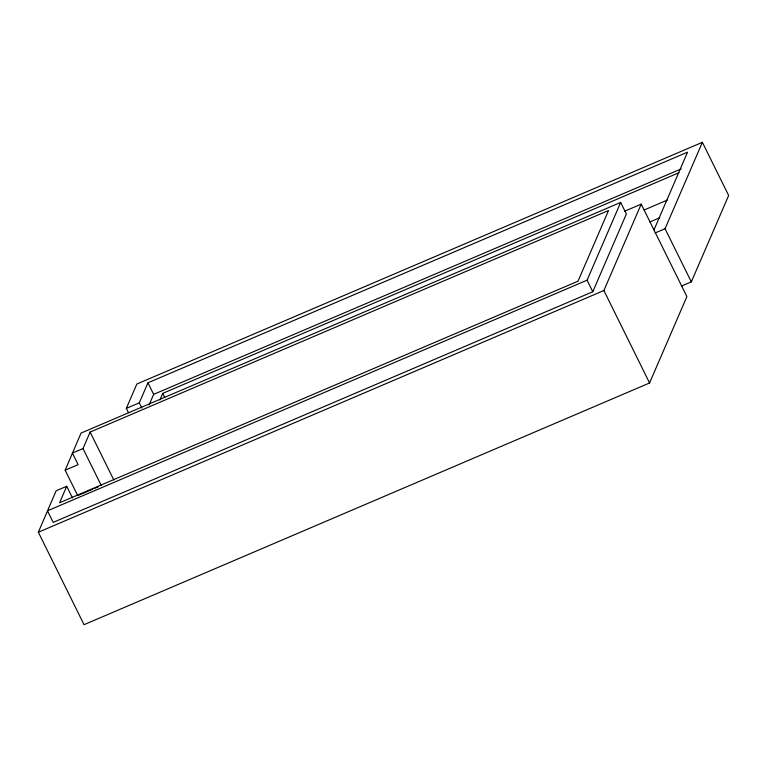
<?xml version="1.0" encoding="UTF-8"?>
<svg xmlns="http://www.w3.org/2000/svg" width="767" height="767" viewBox="0 0 767 767"><rect width="100%" height="100%" fill="white"/><g stroke="black" fill="none" stroke-linecap="round" stroke-linejoin="round"><path stroke-width="1.15" d="M624.702 211.184L641.202 204.127L686.896 296.57L649.572 382.973L84.034 624.683L38.35 532.24L56.116 490.794L66.719 486.268L72.462 497.888M77.716 495.616L65.157 470.19L81.062 433.067L620.666 202.43L626.38 213.993L592.786 291.748L53.172 522.385L47.468 510.822L587.081 280.195L620.666 202.43M66.719 486.268L59.596 502.759L578.002 281.192L608.538 210.503L90.132 432.07L83.009 448.561L72.405 453.096L78.119 464.649L65.157 470.19M128.453 412.665L126.325 408.38L136.852 384.027L702.38 142.317L728.65 195.47L691.326 281.873L681.422 286.101M126.325 408.38L139.287 402.838L147.945 382.81L687.548 152.173L653.963 229.937M149.095 404.909L153.649 394.363L681.154 168.913M159.881 399.962L162.729 393.366L678.929 172.738M38.35 532.24L603.878 290.53L641.202 204.127M655.152 232.947L665.056 228.719L702.38 142.317M644.222 209.966L667.252 200.129M649.812 221.989L659.658 217.78M78.79 495.156L92.711 489.202M94.859 488.291L98.071 486.911M665.056 228.719L691.326 281.873M603.878 290.53L649.572 382.973M587.081 280.195L592.786 291.748M162.729 393.366L164.761 397.479M147.945 382.81L153.649 394.363M139.287 402.838L141.885 408.092M90.132 432.07L113.804 479.96M83.009 448.561L101.282 485.54"/></g></svg>
